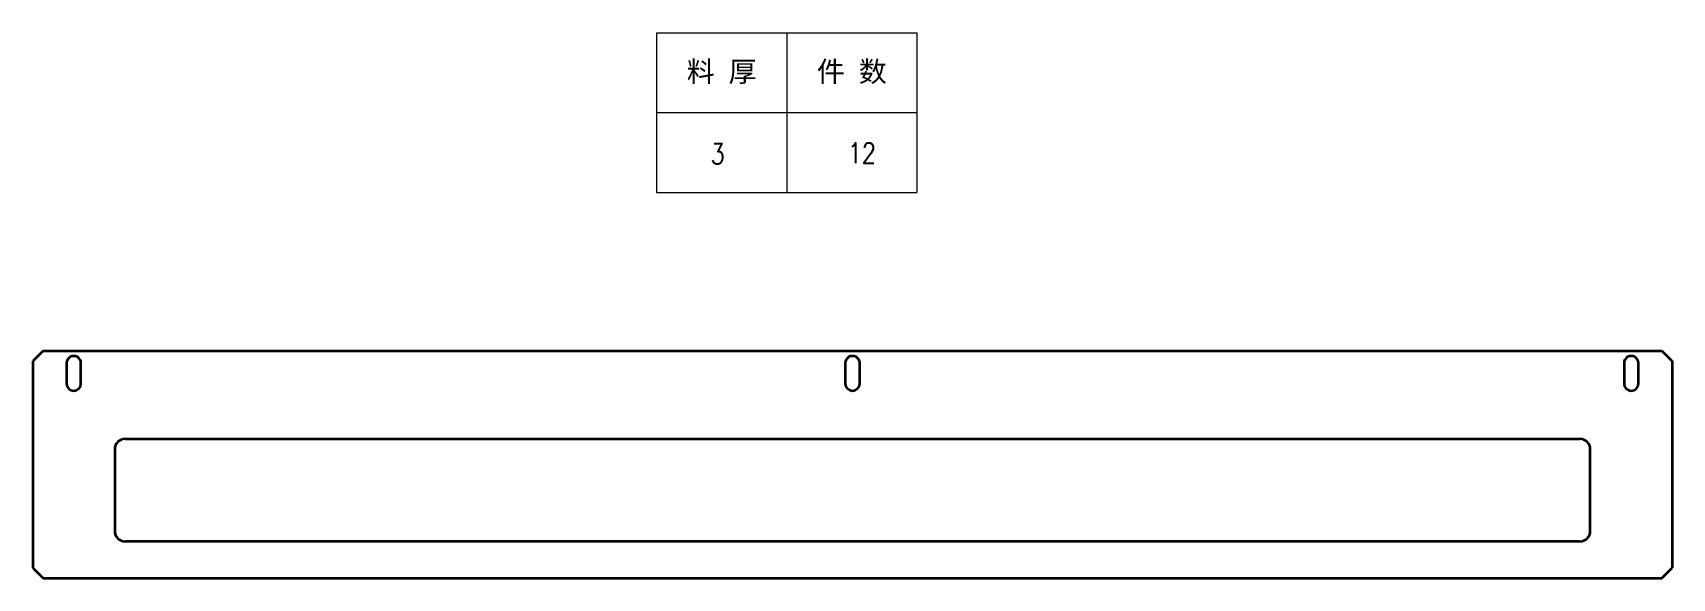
# Model space of a CAD drawing. Header units: millimetres. Extents: x 1333 to 129696, y -57210 to 105899.
# Drawn here: x 55373 to 56173, y 102597 to 102863 of the extents above; entities that cross this region are included whole.
import ezdxf
from ezdxf.enums import TextEntityAlignment as Align

# ---------------------------------------------------------------- set-up
doc = ezdxf.new("R2010")
doc.units = ezdxf.units.MM
doc.header["$LTSCALE"] = 0.5
doc.layers.add('标注线', color=3, linetype='Continuous', lineweight=18)
doc.styles.add('DIM', font='romans.shx', dxfattribs={"width": 0.8, "bigfont": 'bigfont.shx'})
doc.styles.get("Standard").update_dxf_attribs({"font": 'simplex.shx'})

# ---------------------------------------------------------------- blocks, each defined once
blk = doc.blocks.new('*T111')
at = {"color": 0, "linetype": 'ByBlock', "lineweight": -2, "transparency": 16777216}
for p, q in [((0, 0), (127, 0)), ((0, 0), (0, -78)), ((63.5, 0), (63.5, -78)), ((127, 0), (127, -78)), ((0, -39), (127, -39)), ((0, -78), (127, -78))]:
    blk.add_line(p, q, dxfattribs=at)
at = {"color": 0, "transparency": 16777216, "char_height": 10, "width": 60.5, "attachment_point": 5}
for s, insert in [('{\\fSimSun|b0|i0|c134|p2;料 厚}', (31.75, -19.5)), ('{\\fSimSun|b0|i0|c134|p2;件 数}', (95.25, -19.5))]:
    blk.add_mtext(s, dxfattribs=dict(at, insert=insert))
blk = doc.blocks.new('拆图参数')
blk.add_blockref('*T111', (-63.5, 78))
at = {"style": 'DIM', "width": 0.8}
blk.add_attdef('1', text='', height=10, dxfattribs=at).set_placement((36.65, 19.27), align=Align.MIDDLE_CENTER)
blk.add_attdef('6', text='', height=10, dxfattribs=at).set_placement((-37.13, 18.91), align=Align.MIDDLE_LEFT)

msp = doc.modelspace()

# ---------------------------------------------------------------- linework, layer by layer
at = {"color": 7, "lineweight": 35, "ltscale": 0.176777}
for p, q in [((55377.709, 102708.036), (55372.709, 102703.036)), ((56167.709, 102708.036), (56172.709, 102703.036))]:
    msp.add_line(p, q, dxfattribs=at)
at = {"color": 7, "lineweight": 35}
for p, q in [((55377.709, 102708.036), (56167.709, 102708.036)), ((55417.709, 102665.036), (56127.709, 102665.036)), ((55412.709, 102660.036), (55412.709, 102620.036)), ((56132.709, 102620.036), (56132.709, 102660.036)), ((56127.709, 102615.036), (55417.709, 102615.036)), ((55372.709, 102602.036), (55377.709, 102597.036)), ((55377.709, 102597.036), (56167.709, 102597.036))]:
    msp.add_line(p, q, dxfattribs=at)
at = {"color": 7, "lineweight": 35, "ltscale": 0.425}
for p, q in [((55372.709, 102703.036), (55372.709, 102602.036)), ((56172.709, 102703.036), (56172.709, 102602.036)), ((56167.709, 102597.036), (56172.709, 102602.036))]:
    msp.add_line(p, q, dxfattribs=at)
at = {"color": 7, "lineweight": 35, "ltscale": 0.25}
for p, q in [((55389.209, 102702.036), (55389.209, 102692.036)), ((55396.209, 102692.036), (55396.209, 102702.036)), ((55769.209, 102702.036), (55769.209, 102692.036)), ((55776.209, 102692.036), (55776.209, 102702.036)), ((56149.209, 102702.036), (56149.209, 102692.036)), ((56156.209, 102692.036), (56156.209, 102702.036))]:
    msp.add_line(p, q, dxfattribs=at)
at = {"color": 7, "lineweight": 35}
for centre, radius, start, end in [((55392.709, 102702.036), 3.5, 0, 180.000005), ((55772.709, 102702.036), 3.5, 0, 180.000005), ((56152.709, 102702.036), 3.5, 0, 180.000005), ((55392.709, 102692.036), 3.5, 180.000005, 0), ((55772.709, 102692.036), 3.5, 180.000005, 0), ((56152.709, 102692.036), 3.5, 180.000005, 0), ((55417.709, 102660.036), 5, 90.000003, 180.000005), ((56127.709, 102660.036), 5, 0, 90.000003), ((55417.709, 102620.036), 5, 180.000005, 269.999997), ((56127.709, 102620.036), 5, 269.999997, 0)]:
    msp.add_arc(centre, radius, start, end, dxfattribs=at)

# ---------------------------------------------------------------- block references
at = {"layer": '标注线'}
msp.add_blockref('拆图参数', (55740.627, 102785.388), dxfattribs=at).add_auto_attribs({'1': '12', '6': '3'})

doc.saveas('drawing.dxf')
